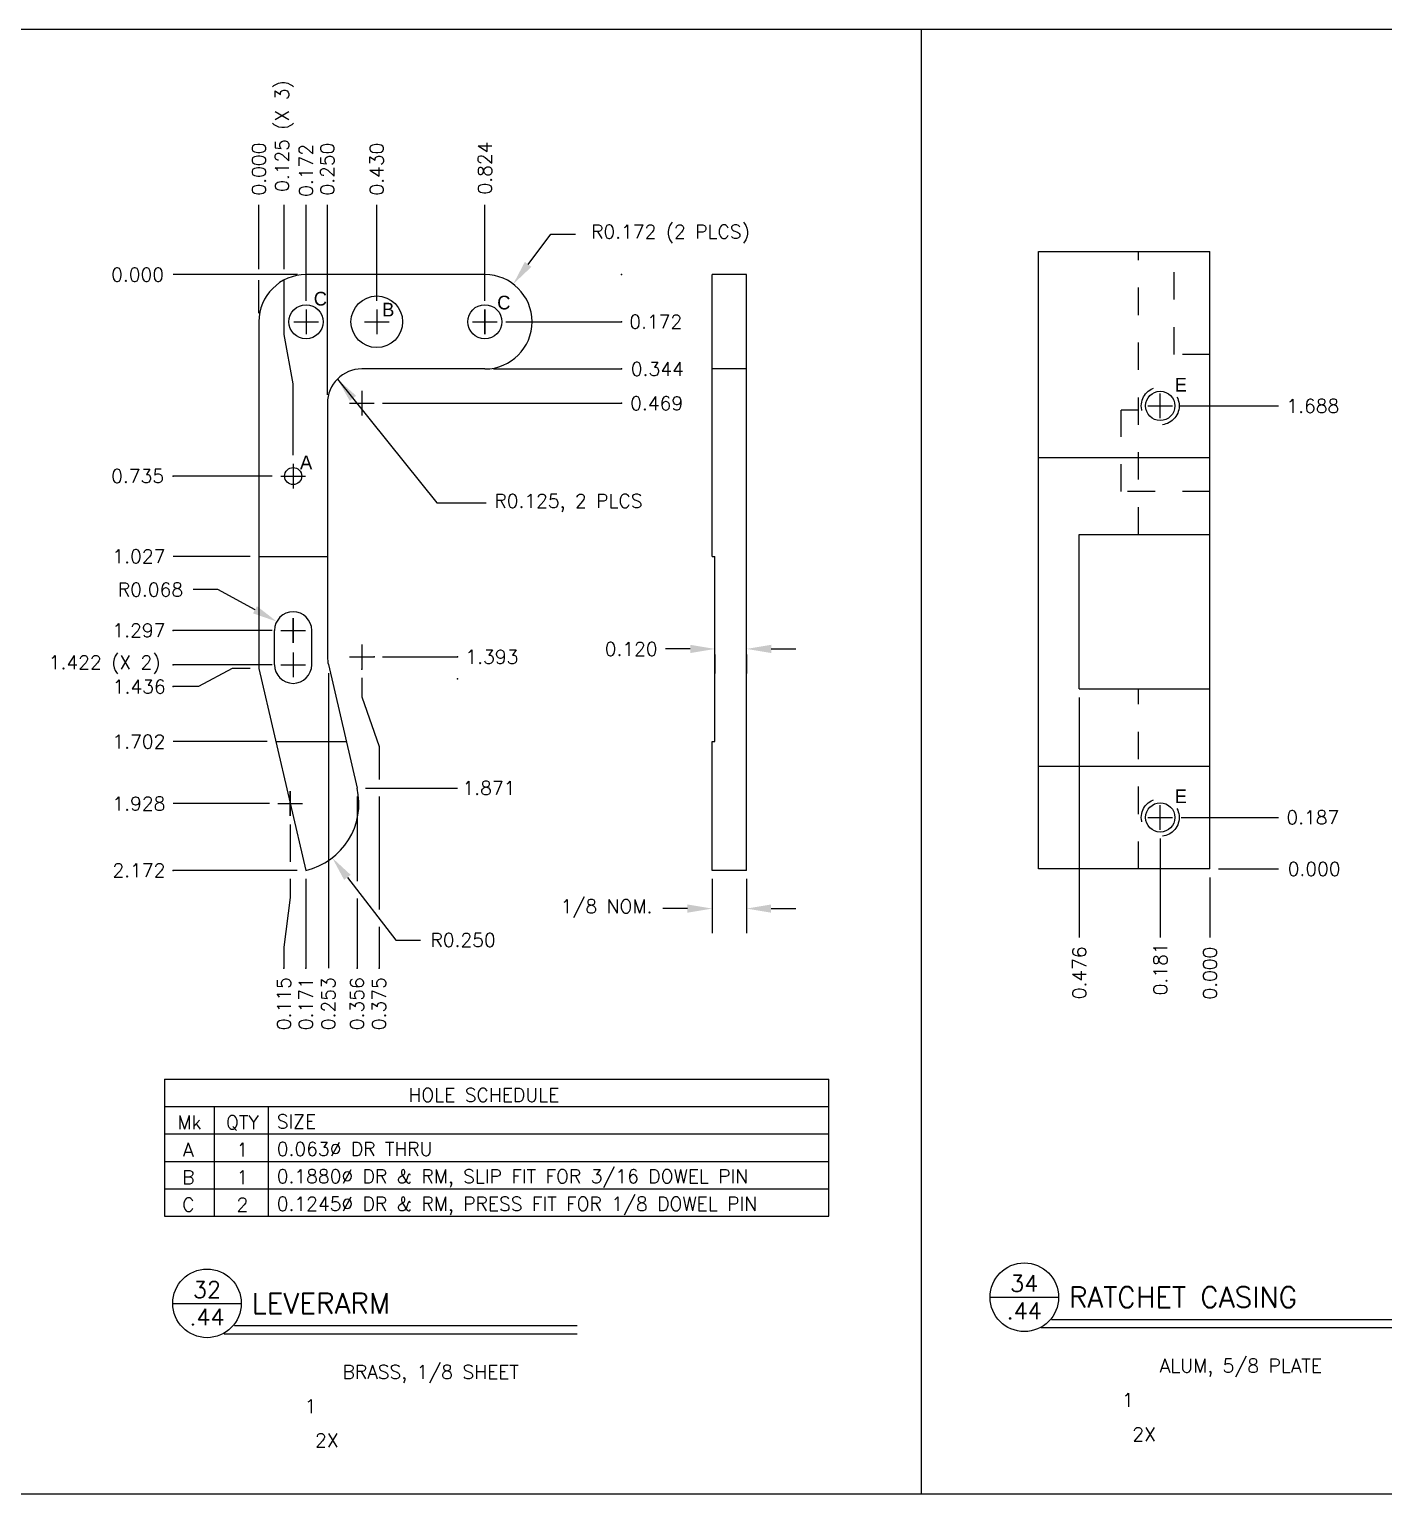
# Model space of a CAD drawing. Extents: x 0 to 22, y 0 to 17.6.
# Drawn here: x 3.46 to 8.39, y 5.16 to 10.5 of the extents above; entities that cross this region are included whole.
import ezdxf
from ezdxf.enums import TextEntityAlignment as Align

# ---------------------------------------------------------------- set-up
doc = ezdxf.new("R2010")
doc.units = 0
doc.header["$LTSCALE"] = 0.5
doc.header["$MEASUREMENT"] = 0
doc.linetypes.add('HIDDEN2', pattern=[0.1875, 0.125, -0.0625])
doc.layers.get('0').update_dxf_attribs({"linetype": 'CONTINUOUS'})
doc.layers.get('DEFPOINTS').update_dxf_attribs({"linetype": 'CONTINUOUS'})
for name, color, linetype in [('BORDER', 5, 'CONTINUOUS'), ('CASING', 193, 'CONTINUOUS'), ('DIM', 1, 'CONTINUOUS'), ('HATCH', 2, 'CONTINUOUS'), ('LEVERARM', 243, 'CONTINUOUS'), ('NFHIDDEN', 6, 'HIDDEN2'), ('OBJECT', 3, 'CONTINUOUS')]:
    doc.layers.add(name, color=color, linetype=linetype)
doc.styles.add('ROMANS', font='romans')
doc.styles.add('SIMPLEX', font='SIMPLEX')
doc.dimstyles.new('ESGMECH', dxfattribs={"dimtxt": 0.1, "dimasz": 0.18, "dimexe": 0.18, "dimexo": 0.0625, "dimgap": 0.06, "dimtad": 0, "dimtih": 1, "dimtoh": 1, "dimdec": 3, "dimzin": 0, "dimdsep": 46, "dimtxsty": 'SIMPLEX', "dimcen": 0.09, "dimclrd": 1, "dimclre": 1, "dimclrt": 1, "dimadec": 0, "dimazin": 0, "dimtfac": 1, "dimtdec": 4, "dimtofl": 0, "dimtmove": 0, "dimatfit": 3, "dimfxl": 1, "dimtolj": 1, "dimtzin": 0, "dimarcsym": 0})
doc.dimstyles.new('ESGMECH$4', dxfattribs={"dimtxt": 0.1, "dimasz": 0.18, "dimexe": 0.18, "dimexo": 0.0625, "dimgap": 0.06, "dimtad": 0, "dimtih": 1, "dimtoh": 1, "dimdec": 3, "dimzin": 0, "dimdsep": 46, "dimtxsty": 'SIMPLEX', "dimcen": 0.09, "dimclrd": 1, "dimclre": 1, "dimclrt": 1, "dimadec": 0, "dimazin": 0, "dimtfac": 1, "dimtdec": 4, "dimtofl": 0, "dimtmove": 0, "dimatfit": 0, "dimfxl": 1, "dimtolj": 1, "dimtzin": 0, "dimarcsym": 0})

# ---------------------------------------------------------------- blocks, each defined once
blk = doc.blocks.new('P-TITLE')
at = {"layer": 'OBJECT'}
for p, q in [((-1.562, -0.638), (-1.062, -0.638)), ((-1.113, -0.8), (1.387, -0.8)), ((1.387, -0.862), (-1.188, -0.862))]:
    blk.add_line(p, q, dxfattribs=at)
blk.add_circle((-1.312, -0.638), 0.25, dxfattribs=at)
at = {"layer": 'OBJECT', "style": 'ROMANS'}
for tag, p in [('NO.', (-1.312, -0.538)), ('PAGE', (-1.312, -0.738))]:
    blk.add_attdef(tag, text='', height=0.12, dxfattribs=at).set_placement(p, align=Align.MIDDLE)
for tag, p, height in [('DESCRIPTION', (-0.988, -0.712), 0.15), ('MATERIAL', (-0.325, -1.188), 0.1), ('#_REQUIRED', (-0.6, -1.438), 0.1), ('SCALE', (-0.525, -1.688), 0.1)]:
    blk.add_attdef(tag, p, '', height=height, dxfattribs=at)
at = {"layer": 'OBJECT', "style": 'ROMANS', "flags": 2}
for tag, p in [('MATERIAL:', (-1.163, -1.188)), ('REQD:', (-1.163, -1.438)), ('SCALE:', (-1.163, -1.688))]:
    blk.add_attdef(tag, p, '', height=0.1, dxfattribs=at)
blk = doc.blocks.new('*D59')
at = {"color": 1, "linetype": 'ByBlock', "transparency": 16777216}
blk.add_line((18.0739, 4.8796), (18.0739, 4.6609), dxfattribs=at)
at = {"layer": 'DEFPOINTS', "color": 0, "linetype": 'ByBlock', "transparency": 16777216}
for p in [(18.0739, 4.9109), (18.0739, 4.9109), (18.0739, 4.6609)]:
    blk.add_point(p, dxfattribs=at)
at = {"color": 1, "linetype": 'ByBlock', "transparency": 16777216, "insert": (18.0739, 4.5309), "char_height": 0.05, "attachment_point": 5, "rotation": 90, "style": 'SIMPLEX'}
blk.add_mtext('\\A1;0.000', dxfattribs=at)
blk = doc.blocks.new('*D60')
at = {"color": 1, "linetype": 'ByBlock', "transparency": 16777216}
blk.add_line((18.1052, 4.9109), (18.3239, 4.9109), dxfattribs=at)
at = {"layer": 'DEFPOINTS', "color": 0, "linetype": 'ByBlock', "transparency": 16777216}
for p in [(18.0739, 4.9109), (18.0739, 4.9109), (18.3239, 4.9109)]:
    blk.add_point(p, dxfattribs=at)
at = {"color": 1, "linetype": 'ByBlock', "transparency": 16777216, "insert": (18.4539, 4.9109), "char_height": 0.05, "attachment_point": 5, "style": 'SIMPLEX'}
blk.add_mtext('\\A1;0.000', dxfattribs=at)
blk = doc.blocks.new('*D61')
at = {"color": 1, "linetype": 'ByBlock', "transparency": 16777216}
blk.add_line((7.6543, 7.6272), (8.009, 7.6272), dxfattribs=at)
at = {"layer": 'DEFPOINTS', "color": 0, "linetype": 'ByBlock', "transparency": 16777216}
for p in [(7.623, 7.6272), (8.009, 7.6272), (7.759, 7.4397)]:
    blk.add_point(p, dxfattribs=at)
at = {"color": 1, "linetype": 'ByBlock', "transparency": 16777216, "insert": (8.1342, 7.6272), "char_height": 0.05, "attachment_point": 5, "style": 'SIMPLEX'}
blk.add_mtext('\\A1;0.187', dxfattribs=at)
blk = doc.blocks.new('*D62')
at = {"color": 1, "linetype": 'ByBlock', "transparency": 16777216}
blk.add_line((17.5977, 5.5359), (17.5977, 4.6609), dxfattribs=at)
at = {"layer": 'DEFPOINTS', "color": 0, "linetype": 'ByBlock', "transparency": 16777216}
for p in [(17.5977, 5.5671), (18.0739, 4.9109), (17.5977, 4.6609)]:
    blk.add_point(p, dxfattribs=at)
at = {"color": 1, "linetype": 'ByBlock', "transparency": 16777216, "insert": (17.5977, 4.532), "char_height": 0.05, "attachment_point": 5, "rotation": 90, "style": 'SIMPLEX'}
blk.add_mtext('\\A1;0.476', dxfattribs=at)
blk = doc.blocks.new('*D63')
at = {"color": 1, "linetype": 'ByBlock', "transparency": 16777216}
blk.add_line((17.9652, 6.5984), (18.3239, 6.5984), dxfattribs=at)
at = {"layer": 'DEFPOINTS', "color": 0, "linetype": 'ByBlock', "transparency": 16777216}
for p in [(17.9339, 6.5984), (18.3239, 6.5984), (18.0739, 4.9109)]:
    blk.add_point(p, dxfattribs=at)
at = {"color": 1, "linetype": 'ByBlock', "transparency": 16777216, "insert": (18.4492, 6.5984), "char_height": 0.05, "attachment_point": 5, "style": 'SIMPLEX'}
blk.add_mtext('\\A1;1.688', dxfattribs=at)
blk = doc.blocks.new('*D118')
at = {"color": 1, "linetype": 'ByBlock', "transparency": 16777216}
blk.add_line((7.578, 7.5509), (7.578, 7.1897), dxfattribs=at)
at = {"layer": 'DEFPOINTS', "color": 0, "linetype": 'ByBlock', "transparency": 16777216}
for p in [(7.578, 7.5822), (7.759, 7.4397), (7.578, 7.1897)]:
    blk.add_point(p, dxfattribs=at)
at = {"color": 1, "linetype": 'ByBlock', "transparency": 16777216, "insert": (7.578, 7.0751), "char_height": 0.05, "attachment_point": 5, "rotation": 90, "style": 'SIMPLEX'}
blk.add_mtext('\\A1;0.181', dxfattribs=at)
blk = doc.blocks.new('*D123')
at = {"color": 1, "linetype": 'ByBlock', "transparency": 16777216}
blk.add_line((20.4096, 7.4453), (20.067, 7.4453), dxfattribs=at)
at = {"layer": 'DEFPOINTS', "color": 0, "linetype": 'ByBlock', "transparency": 16777216}
for p in [(20.3789, 9.1473), (20.067, 7.4453), (20.4408, 7.4453)]:
    blk.add_point(p, dxfattribs=at)
at = {"color": 1, "linetype": 'ByBlock', "transparency": 16777216, "insert": (19.9418, 7.4453), "char_height": 0.05, "attachment_point": 5, "style": 'SIMPLEX'}
blk.add_mtext('\\A1;1.702', dxfattribs=at)
blk = doc.blocks.new('*D121')
at = {"color": 1, "linetype": 'ByBlock', "transparency": 16777216}
for p, q in [((20.229, 7.9992), (20.139, 7.9992)), ((20.365, 7.9255), (20.229, 7.9992)), ((20.4589, 7.8503), (20.5489, 7.8503)), ((20.5039, 7.8053), (20.5039, 7.8953))]:
    blk.add_line(p, q, dxfattribs=at)
blk.add_solid([(20.3722, 7.9387), (20.3579, 7.9124), (20.4442, 7.8827)], dxfattribs=at)
at = {"layer": 'DEFPOINTS', "color": 0, "linetype": 'ByBlock', "transparency": 16777216}
for p in [(20.4442, 7.8827), (20.5039, 7.8503)]:
    blk.add_point(p, dxfattribs=at)
at = {"color": 1, "linetype": 'ByBlock', "transparency": 16777216, "insert": (19.984, 7.9992), "char_height": 0.05, "attachment_point": 5, "style": 'SIMPLEX'}
blk.add_mtext('\\A1;R0.068', dxfattribs=at)
blk = doc.blocks.new('*D124')
at = {"color": 1, "linetype": 'ByBlock', "transparency": 16777216}
blk.add_line((20.3477, 8.1203), (20.067, 8.1203), dxfattribs=at)
at = {"layer": 'DEFPOINTS', "color": 0, "linetype": 'ByBlock', "transparency": 16777216}
for p in [(20.3789, 9.1473), (20.067, 8.1203), (20.3789, 8.1203)]:
    blk.add_point(p, dxfattribs=at)
at = {"color": 1, "linetype": 'ByBlock', "transparency": 16777216, "insert": (19.9418, 8.1203), "char_height": 0.05, "attachment_point": 5, "style": 'SIMPLEX'}
blk.add_mtext('\\A1;1.027', dxfattribs=at)
blk = doc.blocks.new('*D122')
at = {"color": 1, "linetype": 'ByBlock', "transparency": 16777216}
for p, q in [((22.0314, 6.9445), (22.0314, 6.7465)), ((22.1564, 6.9445), (22.1564, 6.7465)), ((21.9414, 6.8365), (21.8514, 6.8365)), ((22.2464, 6.8365), (22.3364, 6.8365))]:
    blk.add_line(p, q, dxfattribs=at)
for points in [[(21.9414, 6.8515), (21.9414, 6.8215), (22.0314, 6.8365)], [(22.2464, 6.8515), (22.2464, 6.8215), (22.1564, 6.8365)]]:
    blk.add_solid(points, dxfattribs=at)
at = {"layer": 'DEFPOINTS', "color": 0, "linetype": 'ByBlock', "transparency": 16777216}
for p in [(22.0314, 6.9757), (22.1564, 6.9757), (22.0314, 6.8365)]:
    blk.add_point(p, dxfattribs=at)
at = {"color": 1, "linetype": 'ByBlock', "transparency": 16777216, "insert": (21.6464, 6.8365), "char_height": 0.05, "attachment_point": 5, "style": 'SIMPLEX'}
blk.add_mtext('\\A1;{1/8 NOM.}', dxfattribs=at)
blk = doc.blocks.new('*D120')
at = {"color": 1, "linetype": 'ByBlock', "transparency": 16777216}
for p, q in [((20.4935, 7.1742), (20.4935, 7.2642)), ((20.4485, 7.2192), (20.5385, 7.2192)), ((20.7016, 6.9504), (20.8785, 6.7219)), ((20.8785, 6.7219), (20.9685, 6.7219))]:
    blk.add_line(p, q, dxfattribs=at)
blk.add_solid([(20.7135, 6.9596), (20.6898, 6.9412), (20.6465, 7.0215)], dxfattribs=at)
at = {"layer": 'DEFPOINTS', "color": 0, "linetype": 'ByBlock', "transparency": 16777216}
for p in [(20.4935, 7.2192), (20.6465, 7.0215)]:
    blk.add_point(p, dxfattribs=at)
at = {"color": 1, "linetype": 'ByBlock', "transparency": 16777216, "insert": (21.1235, 6.7219), "char_height": 0.05, "attachment_point": 5, "style": 'SIMPLEX'}
blk.add_mtext('\\A1;R0.250', dxfattribs=at)
blk = doc.blocks.new('*D126')
at = {"color": 1, "linetype": 'ByBlock', "transparency": 16777216}
blk.add_line((4.3521, 9.8485), (3.8994, 9.8485), dxfattribs=at)
at = {"layer": 'DEFPOINTS', "color": 0, "linetype": 'ByBlock', "transparency": 16777216}
for p in [(3.8994, 9.8485), (4.2114, 9.8485), (4.3834, 9.8485)]:
    blk.add_point(p, dxfattribs=at)
at = {"color": 1, "linetype": 'ByBlock', "transparency": 16777216, "insert": (3.7694, 9.8485), "char_height": 0.05, "attachment_point": 5, "style": 'SIMPLEX'}
blk.add_mtext('\\A1;0.000', dxfattribs=at)
blk = doc.blocks.new('*D127')
at = {"color": 1, "linetype": 'ByBlock', "transparency": 16777216}
for p, q in [((5.1929, 9.8857), (5.2762, 9.9964)), ((5.2762, 9.9964), (5.3662, 9.9964)), ((5.0352, 9.6315), (5.0352, 9.7215)), ((4.9902, 9.6765), (5.0802, 9.6765))]:
    blk.add_line(p, q, dxfattribs=at)
blk.add_solid([(5.1809, 9.8947), (5.2048, 9.8767), (5.1387, 9.8138)], dxfattribs=at)
at = {"layer": 'DEFPOINTS', "color": 0, "linetype": 'ByBlock', "transparency": 16777216}
for p in [(5.1387, 9.8138), (5.0352, 9.6765)]:
    blk.add_point(p, dxfattribs=at)
at = {"color": 1, "linetype": 'ByBlock', "transparency": 16777216, "insert": (5.7117, 9.9964), "char_height": 0.05, "attachment_point": 5, "style": 'SIMPLEX'}
blk.add_mtext('\\A1;{R0.172 (2 PLCS)}', dxfattribs=at)
blk = doc.blocks.new('*D128')
at = {"color": 1, "linetype": 'ByBlock', "transparency": 16777216}
blk.add_line((4.2601, 8.5515), (3.8994, 8.5515), dxfattribs=at)
at = {"layer": 'DEFPOINTS', "color": 0, "linetype": 'ByBlock', "transparency": 16777216}
for p in [(4.2114, 9.8485), (3.8994, 8.5515), (4.2914, 8.5515)]:
    blk.add_point(p, dxfattribs=at)
at = {"color": 1, "linetype": 'ByBlock', "transparency": 16777216, "insert": (3.7742, 8.5515), "char_height": 0.05, "attachment_point": 5, "style": 'SIMPLEX'}
blk.add_mtext('\\A1;1.297', dxfattribs=at)
blk = doc.blocks.new('*D129')
at = {"color": 1, "linetype": 'ByBlock', "transparency": 16777216}
blk.add_line((4.2601, 8.4265), (3.8994, 8.4265), dxfattribs=at)
at = {"layer": 'DEFPOINTS', "color": 0, "linetype": 'ByBlock', "transparency": 16777216}
for p in [(4.2114, 9.8485), (3.8994, 8.4265), (4.2914, 8.4265)]:
    blk.add_point(p, dxfattribs=at)
at = {"color": 1, "linetype": 'ByBlock', "transparency": 16777216, "insert": (3.6492, 8.4265), "char_height": 0.05, "attachment_point": 5, "style": 'SIMPLEX'}
blk.add_mtext('\\A1;{1.422 (X 2)}', dxfattribs=at)
blk = doc.blocks.new('*D147')
at = {"color": 1, "linetype": 'ByBlock', "transparency": 16777216}
for p, q in [((5.8648, 8.2414), (5.7748, 8.2414)), ((5.9548, 8.2208), (5.9548, 8.1514)), ((6.0698, 8.2208), (6.0698, 8.1514)), ((6.1598, 8.2414), (6.2498, 8.2414))]:
    blk.add_line(p, q, dxfattribs=at)
for points in [[(5.8648, 8.2564), (5.8648, 8.2264), (5.9548, 8.2414)], [(6.1598, 8.2564), (6.1598, 8.2264), (6.0698, 8.2414)]]:
    blk.add_solid(points, dxfattribs=at)
at = {"layer": 'DEFPOINTS', "color": 0, "linetype": 'ByBlock', "transparency": 16777216}
for p in [(5.9548, 8.252), (5.9548, 8.2414), (6.0698, 8.252)]:
    blk.add_point(p, dxfattribs=at)
at = {"color": 1, "linetype": 'ByBlock', "transparency": 16777216, "insert": (5.6495, 8.2414), "char_height": 0.05, "attachment_point": 5, "style": 'SIMPLEX'}
blk.add_mtext('\\A1;{0.120}', dxfattribs=at)
blk = doc.blocks.new('*D148')
at = {"color": 1, "linetype": 'ByBlock', "transparency": 16777216}
blk.add_line((4.5456, 8.153), (4.5456, 7.0784), dxfattribs=at)
at = {"layer": 'DEFPOINTS', "color": 0, "linetype": 'ByBlock', "transparency": 16777216}
for p in [(4.2923, 9.6059), (4.5456, 8.1842), (4.5456, 7.0784)]:
    blk.add_point(p, dxfattribs=at)
at = {"color": 1, "linetype": 'ByBlock', "transparency": 16777216, "insert": (4.5456, 6.9484), "char_height": 0.05, "attachment_point": 5, "rotation": 90, "style": 'SIMPLEX'}
blk.add_mtext('\\A1;0.253', dxfattribs=at)
blk = doc.blocks.new('*D149')
at = {"color": 1, "linetype": 'ByBlock', "transparency": 16777216}
blk.add_line((4.3306, 7.6777), (3.9804, 7.6777), dxfattribs=at)
at = {"layer": 'DEFPOINTS', "color": 0, "linetype": 'ByBlock', "transparency": 16777216}
for p in [(4.2923, 9.6059), (3.9804, 7.6777), (4.3618, 7.6777)]:
    blk.add_point(p, dxfattribs=at)
at = {"color": 1, "linetype": 'ByBlock', "transparency": 16777216, "insert": (3.8551, 7.6777), "char_height": 0.05, "attachment_point": 5, "style": 'SIMPLEX'}
blk.add_mtext('\\A1;1.928', dxfattribs=at)

msp = doc.modelspace()

# ---------------------------------------------------------------- linework, layer by layer
at = {"color": 1, "linetype": 'ByBlock'}
for p, q in [((4.2923, 9.6259), (4.2923, 9.8606)), ((4.2923, 9.4651), (4.2923, 9.5859))]:
    msp.add_line(p, q, dxfattribs=at)
at = {"layer": 'BORDER'}
for p, q in [((0, 10.5), (16.5, 10.5)), ((6.7068, 10.5), (6.7068, 5.1622)), ((3.351, 5.1622), (13.1433, 5.1622))]:
    msp.add_line(p, q, dxfattribs=at)
at = {"layer": 'CASING', "color": 3}
for p, q in [((7.134, 7.4397), (7.134, 9.6897)), ((7.134, 9.6897), (7.759, 9.6897)), ((7.759, 7.4397), (7.759, 9.6897)), ((7.2828, 8.0959), (7.2828, 8.6584)), ((7.759, 7.4397), (7.134, 7.4397))]:
    msp.add_line(p, q, dxfattribs=at)
for centre, radius in [((7.578, 9.1272), 0.0533), ((7.578, 7.6272), 0.0532)]:
    msp.add_circle(centre, radius, dxfattribs=at)
at = {"layer": 'DEFPOINTS', "color": 0, "linetype": 'ByBlock'}
for p in [(4.2923, 9.8606), (4.0204, 9.6459), (4.2923, 9.6371), (4.2923, 9.6371), (4.3323, 9.6259), (4.5043, 9.6459), (3.9804, 9.5659), (4.2923, 9.6059), (4.2923, 9.6059), (4.2923, 9.6059), (4.2923, 9.6059), (4.2923, 9.6059), (4.2923, 9.6059), (4.2923, 9.6059), (4.2923, 9.6059), (4.2923, 9.6059), (4.2923, 9.6059), (4.2923, 9.6059), (4.2923, 9.6059), (4.2923, 9.6059), (4.2923, 9.6059), (4.2923, 9.6059), (4.2923, 9.6059), (4.2923, 9.6059), (4.2923, 9.6059), (4.2923, 9.6059), (4.2923, 9.6059), (4.2923, 9.6059), (4.2923, 9.6059), (4.2923, 9.6059), (4.2923, 9.5946), (4.2923, 9.5946), (4.2923, 9.5859), (4.4643, 9.5659), (5.1161, 9.6059), (4.4643, 9.4789), (4.7221, 9.4789), (5.1161, 9.4789), (4.2923, 9.4339), (4.2923, 9.4339), (5.1611, 9.4339), (5.1161, 9.2619), (4.5423, 9.1369), (4.7123, 9.1369), (4.4173, 8.9164), (4.3723, 8.8714), (4.3493, 8.3089), (4.2923, 8.1695), (4.3493, 8.1839), (4.6503, 7.7657), (4.6503, 7.7344), (4.6503, 7.7344), (4.6503, 7.7032), (5.0166, 7.7344), (4.4068, 7.6327), (4.4635, 7.4655), (4.4635, 7.4342), (4.4635, 7.4342), (4.4635, 7.403)]:
    msp.add_point(p, dxfattribs=at)
at = {"layer": 'DEFPOINTS', "color": 3, "linetype": 'ByBlock'}
msp.add_point((4.5456, 8.1842), dxfattribs=at)
at = {"layer": 'DIM', "linetype": 'ByBlock'}
for p, q in [((4.3843, 9.6259), (4.3843, 9.8606)), ((4.4643, 9.5101), (4.4643, 9.8606)), ((4.5423, 9.1681), (4.5423, 9.8606)), ((4.7221, 9.5101), (4.7221, 9.8606)), ((5.1161, 9.5101), (5.1161, 9.8606)), ((4.3843, 9.3881), (4.3843, 9.5859)), ((5.1924, 9.4339), (5.6136, 9.4339)), ((4.4173, 9.2081), (4.3843, 9.3881)), ((5.1474, 9.2619), (5.6136, 9.2619)), ((4.4173, 8.9476), (4.4173, 9.2081)), ((4.7435, 9.1369), (5.6136, 9.1369)), ((4.341, 8.8714), (3.9804, 8.8714)), ((4.1948, 8.1695), (4.0728, 8.1039)), ((4.261, 8.1695), (4.1948, 8.1695)), ((4.7435, 8.2126), (5.0166, 8.2126)), ((4.6673, 8.1363), (4.6673, 8.0664)), ((4.0728, 8.1039), (3.9804, 8.1039)), ((4.6673, 8.0664), (4.7303, 7.8864)), ((4.7303, 7.8864), (4.7303, 7.7657)), ((4.6503, 7.7032), (4.6503, 7.3945)), ((4.6816, 7.7344), (5.0166, 7.7344)), ((4.7303, 7.7032), (4.7303, 7.2912)), ((4.4068, 7.6015), (4.4068, 7.4655)), ((4.4323, 7.4342), (3.9804, 7.4342)), ((4.4068, 7.403), (4.4068, 7.3348)), ((4.4635, 7.403), (4.4635, 7.0784)), ((4.4068, 7.3348), (4.3835, 7.1548)), ((4.6503, 7.332), (4.6503, 7.0784)), ((4.7303, 7.2287), (4.7303, 7.0784)), ((4.3835, 7.1548), (4.3835, 7.0784))]:
    msp.add_line(p, q, dxfattribs=at)
at = {"layer": 'DIM', "color": 1, "linetype": 'Continuous'}
for p, q in [((4.4643, 9.4789), (4.4643, 9.3889)), ((4.7221, 9.4789), (4.7221, 9.3889)), ((5.1161, 9.4789), (5.1161, 9.3889)), ((4.4193, 9.4339), (4.5093, 9.4339)), ((4.6771, 9.4339), (4.7671, 9.4339)), ((5.0711, 9.4339), (5.1611, 9.4339)), ((4.6673, 9.1819), (4.6673, 9.0919)), ((4.6223, 9.1369), (4.7123, 9.1369)), ((7.578, 9.0822), (7.578, 9.1722)), ((7.533, 9.1272), (7.623, 9.1272)), ((4.4173, 8.9164), (4.4173, 8.8264)), ((4.3723, 8.8714), (4.4623, 8.8714)), ((4.4173, 8.3539), (4.4173, 8.2639)), ((4.3723, 8.3089), (4.4623, 8.3089)), ((4.4173, 8.2289), (4.4173, 8.1389)), ((4.6673, 8.2576), (4.6673, 8.1676)), ((4.3723, 8.1839), (4.4623, 8.1839)), ((4.6223, 8.2126), (4.7123, 8.2126)), ((4.4068, 7.7227), (4.4068, 7.6327)), ((4.3618, 7.6777), (4.4518, 7.6777)), ((7.578, 7.5822), (7.578, 7.6722)), ((7.533, 7.6272), (7.623, 7.6272))]:
    msp.add_line(p, q, dxfattribs=at)
at = {"layer": 'DIM', "linetype": 'ByBlock'}
for p in [(5.6136, 9.6059), (5.6136, 9.4339), (5.6136, 9.2619), (5.6136, 9.1369), (3.9804, 8.8714), (3.9804, 8.3089), (3.9804, 8.1839), (4.6673, 8.1676), (4.7123, 8.2126), (5.0166, 8.2126), (5.0166, 8.1326), (3.9804, 8.1039), (3.9804, 7.4342), (4.3835, 7.0784), (4.4635, 7.0784), (4.6503, 7.0784), (4.7303, 7.0784)]:
    msp.add_point(p, dxfattribs=at)
at = {"layer": 'LEVERARM', "color": 3}
for p, q in [((5.1161, 9.6059), (4.4643, 9.6059)), ((6.0698, 9.6059), (5.9448, 9.6059)), ((5.9448, 8.5789), (5.9448, 9.6059)), ((6.0698, 7.4342), (6.0698, 9.6059)), ((4.2923, 9.4339), (4.2923, 8.1695)), ((5.1161, 9.2619), (4.6673, 9.2619)), ((6.0698, 9.2619), (5.9448, 9.2619)), ((4.5423, 9.1369), (4.5423, 8.2126)), ((4.2923, 8.5789), (4.5423, 8.5789)), ((5.9448, 8.5789), (5.9548, 8.5789)), ((5.9548, 7.9039), (5.9548, 8.5789)), ((4.3493, 8.1839), (4.3493, 8.3089)), ((4.4852, 8.1839), (4.4852, 8.3089)), ((4.2923, 8.1695), (4.4635, 7.4342)), ((4.5456, 8.1842), (4.6503, 7.7344)), ((4.3542, 7.9039), (4.6108, 7.9039)), ((5.9448, 7.4342), (5.9448, 7.9039)), ((5.9448, 7.9039), (5.9548, 7.9039)), ((6.0698, 7.4342), (5.9448, 7.4342))]:
    msp.add_line(p, q, dxfattribs=at)
for centre, radius in [((4.7221, 9.4339), 0.094), ((4.4643, 9.4339), 0.0622), ((5.1161, 9.4339), 0.0622), ((4.4173, 8.8714), 0.0312)]:
    msp.add_circle(centre, radius, dxfattribs=at)
for centre, radius, start, end in [((4.4643, 9.4339), 0.172, 90, 180), ((5.1161, 9.4339), 0.172, 270, 90), ((4.6673, 9.1369), 0.125, 90, 180), ((4.4173, 8.3089), 0.0679, 0, 180), ((4.4173, 8.1839), 0.0679, 180, 0), ((4.6673, 8.2126), 0.125, 180, 193.1094), ((4.4068, 7.6777), 0.25, 283.1094, 13.1094)]:
    msp.add_arc(centre, radius, start, end, dxfattribs=at)
at = {"layer": 'NFHIDDEN'}
for p, q in [((7.499, 8.6584), (7.499, 9.6897)), ((7.629, 9.3147), (7.629, 9.6897)), ((7.759, 9.3147), (7.629, 9.3147)), ((7.4355, 8.8147), (7.4355, 9.1116)), ((7.499, 9.1116), (7.4355, 9.1116)), ((7.759, 8.8147), (7.4355, 8.8147)), ((7.499, 7.4397), (7.499, 8.0959))]:
    msp.add_line(p, q, dxfattribs=at)
for centre in [(7.578, 9.1272), (7.578, 7.6272)]:
    msp.add_circle(centre, 0.069, dxfattribs=at)
at = {"layer": 'OBJECT'}
for p, q in [((7.134, 8.9397), (7.759, 8.9397)), ((7.2828, 8.6584), (7.759, 8.6584)), ((7.2828, 8.0959), (7.759, 8.0959)), ((7.134, 7.8147), (7.759, 7.8147)), ((3.9484, 6.6735), (6.3699, 6.6735)), ((3.9484, 6.6735), (3.9484, 6.4735)), ((6.3699, 6.4735), (6.3699, 6.6735)), ((3.9484, 6.5735), (6.3699, 6.5735)), ((4.1304, 6.4735), (4.1304, 6.5735)), ((4.3276, 6.4735), (4.3276, 6.5735)), ((3.9484, 6.4735), (6.3699, 6.4735)), ((3.9484, 6.4735), (3.9484, 6.3735)), ((4.1304, 6.3735), (4.1304, 6.4735)), ((4.3276, 6.3735), (4.3276, 6.4735)), ((6.3699, 6.3735), (6.3699, 6.4735)), ((3.9484, 6.3735), (6.3699, 6.3735)), ((3.9484, 6.3735), (3.9484, 6.2735)), ((4.1304, 6.2735), (4.1304, 6.3735)), ((4.3276, 6.2735), (4.3276, 6.3735)), ((6.3699, 6.2735), (6.3699, 6.3735)), ((3.9484, 6.2735), (6.3699, 6.2735)), ((3.9484, 6.2735), (3.9484, 6.1735)), ((4.1304, 6.1735), (4.1304, 6.2735)), ((4.3276, 6.1735), (4.3276, 6.2735)), ((6.3699, 6.1735), (6.3699, 6.2735)), ((3.9484, 6.1735), (6.3699, 6.1735))]:
    msp.add_line(p, q, dxfattribs=at)

# ---------------------------------------------------------------- block references
at = {"layer": 'DIM'}
ref = msp.add_blockref('P-TITLE', (4.7594, 6.175), dxfattribs=dict(at, xscale=0.5, yscale=0.5, zscale=0.5))
ref.add_attrib('SCALE', '2X', (4.4969, 5.3313), dxfattribs={"layer": 'OBJECT', "height": 0.05, "style": 'ROMANS'})
ref.add_attrib('#_REQUIRED', '1', (4.4594, 5.4561), dxfattribs={"layer": 'OBJECT', "height": 0.05, "style": 'ROMANS'})
ref.add_attrib('MATERIAL', 'BRASS, 1/8 SHEET', (4.5969, 5.5813), dxfattribs={"layer": 'OBJECT', "height": 0.05, "style": 'ROMANS'})
ref.add_attrib('NO.', '32', dxfattribs={"layer": 'OBJECT', "height": 0.06, "style": 'ROMANS'}).set_placement((4.1032, 5.9063), align=Align.MIDDLE)
ref.add_attrib('DESCRIPTION', 'LEVERARM', (4.2657, 5.8188), dxfattribs={"layer": 'OBJECT', "height": 0.075, "style": 'ROMANS'})
ref.add_attrib('PAGE', '.44', dxfattribs={"layer": 'OBJECT', "height": 0.06, "style": 'ROMANS'}).set_placement((4.1032, 5.8063), align=Align.MIDDLE)
ref = msp.add_blockref('P-TITLE', (7.7385, 6.1974), dxfattribs=dict(at, xscale=0.5, yscale=0.5, zscale=0.5))
ref.add_attrib('SCALE', '2X', (7.476, 5.3537), dxfattribs={"layer": 'OBJECT', "height": 0.05, "style": 'ROMANS'})
ref.add_attrib('#_REQUIRED', '1', (7.4385, 5.4784), dxfattribs={"layer": 'OBJECT', "height": 0.05, "style": 'ROMANS'})
ref.add_attrib('MATERIAL', 'ALUM, 5/8 PLATE', (7.576, 5.6037), dxfattribs={"layer": 'OBJECT', "height": 0.05, "style": 'ROMANS'})
ref.add_attrib('NO.', '34', dxfattribs={"layer": 'OBJECT', "height": 0.06, "style": 'ROMANS'}).set_placement((7.0822, 5.9287), align=Align.MIDDLE)
ref.add_attrib('DESCRIPTION', 'RATCHET CASING', (7.2447, 5.8412), dxfattribs={"layer": 'OBJECT', "height": 0.075, "style": 'ROMANS'})
ref.add_attrib('PAGE', '.44', dxfattribs={"layer": 'OBJECT', "height": 0.06, "style": 'ROMANS'}).set_placement((7.0822, 5.8287), align=Align.MIDDLE)

# ---------------------------------------------------------------- texts
at = {"color": 1, "linetype": 'ByBlock', "insert": (4.2923, 9.9906), "char_height": 0.05, "attachment_point": 5, "rotation": 90, "style": 'SIMPLEX'}
msp.add_mtext('\\A1;0.000', dxfattribs=at)
at = {"layer": 'DIM'}
for s, p in [('C', (4.4924, 9.493)), ('B', (4.7415, 9.4532)), ('C', (5.1611, 9.4789)), ('E', (7.6307, 9.1793)), ('A', (4.4423, 8.8964)), ('E', (7.6307, 7.6793))]:
    msp.add_text(s, height=0.05, dxfattribs=at).set_placement(p)
at = {"layer": 'DIM', "linetype": 'ByBlock', "char_height": 0.05, "attachment_point": 5, "rotation": 90, "style": 'SIMPLEX'}
for s, insert in [('{0.125 (X 3)}', (4.3854, 10.1107)), ('{0.172}', (4.4643, 9.9856)), ('{0.250}', (4.5423, 9.9903)), ('{0.430}', (4.7221, 9.9903)), ('{0.824}', (5.1161, 9.9943)), ('{0.115}', (4.3835, 6.9484)), ('{0.171}', (4.4635, 6.9484)), ('{0.356}', (4.6503, 6.9484)), ('{0.375}', (4.7303, 6.9484))]:
    msp.add_mtext(s, dxfattribs=dict(at, insert=insert))
at = {"layer": 'DIM', "linetype": 'ByBlock', "char_height": 0.05, "attachment_point": 5, "style": 'SIMPLEX'}
for s, insert in [('\\A1;0.172', (5.7389, 9.4339)), ('\\A1;0.344', (5.7448, 9.2619)), ('\\A1;0.469', (5.7424, 9.1369)), ('\\A1;0.735', (3.8504, 8.8714)), ('\\A1;1.393', (5.1418, 8.2126)), ('\\A1;1.436', (3.8563, 8.1039)), ('\\A1;1.871', (5.1311, 7.7344)), ('\\A1;2.172', (3.8551, 7.4342))]:
    msp.add_mtext(s, dxfattribs=dict(at, insert=insert))
at = {"layer": 'DIM', "color": 1, "insert": (5.1508, 8.7734), "char_height": 0.05, "attachment_point": 4, "style": 'SIMPLEX'}
msp.add_mtext('R0.125, 2 PLCS', dxfattribs=at)
at = {"layer": 'OBJECT', "style": 'SIMPLEX'}
for s, p in [('HOLE SCHEDULE', (5.1125, 6.5908)), ('Mk', (4.039, 6.491)), ('QTY', (4.2323, 6.4908)), ('A', (4.0351, 6.3908)), ('1', (4.2323, 6.3908)), ('B', (4.0351, 6.2908)), ('1', (4.2323, 6.2908)), ('C', (4.0351, 6.1908)), ('2', (4.2323, 6.1908))]:
    msp.add_text(s, height=0.05, dxfattribs=at).set_placement(p, align=Align.CENTER)
for s, p in [('SIZE', (4.3576, 6.494)), ('0.063%%C DR THRU', (4.3576, 6.394)), ('0.1880%%C DR & RM, SLIP FIT FOR 3/16 DOWEL PIN', (4.3576, 6.2942)), ('0.1245%%C DR & RM, PRESS FIT FOR 1/8 DOWEL PIN', (4.3576, 6.1939))]:
    msp.add_text(s, height=0.05, dxfattribs=at).set_placement(p)

# ---------------------------------------------------------------- dimensions: what is measured, and where the dimension line sits
at = {"layer": 'DIM'}
dim = msp.add_radius_dim(center=(5.1161, 9.4339), mpoint=(5.2196, 9.5712), text='{<> (2 PLCS)}', dimstyle='ESGMECH$4', override={"dimscale": 0.5}, dxfattribs=at)
dim.commit()
dim.dimension.update_dxf_attribs({"geometry": '*D127', "text_midpoint": (5.7926, 9.7538), "dimtype": 164, "insert": (0.0809, -0.2426)})
for feature_location, offset, dtype, origin, picture, middle, set_off in [((4.4642944652, 9.6058565814), (-0.4839423953, 0), 0, (4.2922944652, 9.6058565814), '*D126', (3.8503520699, 9.6058565814), (0.080924777, -0.2426042693)), ((4.3542, 7.9039), (-0.3738, 0), 0, (4.2923, 9.6059), '*D123', (3.8551, 7.9039), (-16.0867, 0.4585)), ((4.2923, 8.5789), (-0.3119, 0), 0, (4.2923, 9.6059), '*D124', (3.8551, 8.5789), (-16.0867, 0.4585)), ((4.3723, 8.3089), (-0.3919, 0), 0, (4.2923, 9.6059), '*D128', (3.8551, 8.3089), (0.0809, -0.2426)), ((7.6190075346, 9.1271719282), (0.39, 0), 0, (7.7590075346, 7.4396719282), '*D63', (8.1342456298, 9.1271719282), (-10.3149108211, 2.5288171609)), ((7.2828, 8.0959), (0, -0.9063), 1, (7.759, 7.4397), '*D62', (7.2828, 7.0609), (-10.3149, 2.5288)), ((7.7590075346, 7.4396719282), (0, -0.25), 1, (7.7590075346, 7.4396719282), '*D59', (7.7590075346, 7.0596719282), (-10.3149108211, 2.5288171609)), ((7.7590075346, 7.4396719282), (0.25, 0), 0, (7.7590075346, 7.4396719282), '*D60', (8.1390075346, 7.4396719282), (-10.3149108211, 2.5288171609))]:
    dim = msp.add_ordinate_dim(feature_location=feature_location, offset=offset, dtype=dtype, origin=origin, dimstyle='ESGMECH', override={"dimscale": 0.5}, dxfattribs=at)
    dim.commit()
    dim.dimension.update_dxf_attribs({"geometry": picture, "text_midpoint": middle, "insert": set_off})
dim = msp.add_ordinate_dim(feature_location=(4.3723, 8.1839), offset=(-0.3919, 0), dtype=0, origin=(4.2923, 9.6059), text='{<> (X 2)}', dimstyle='ESGMECH', override={"dimscale": 0.5}, dxfattribs=at)
dim.commit()
dim.dimension.update_dxf_attribs({"geometry": '*D129', "text_midpoint": (3.7301, 8.1839), "insert": (0.0809, -0.2426)})
for feature_location, offset, dtype, origin, picture, middle in [((4.3618, 7.6777), (-0.3815, 0), 0, (4.2923, 9.6059), '*D149', (3.8551, 7.6777)), ((4.5456, 8.1842), (0, -1.1059), 1, (4.2923, 9.6059), '*D148', (4.5456, 6.9484)), ((7.6230075346, 7.6271719282), (0.386, 0), 0, (7.7590075346, 7.4396719282), '*D61', (8.1342456298, 7.6271719282)), ((7.578, 7.5822), (0, -0.3925), 1, (7.759, 7.4397), '*D118', (7.578, 7.0751))]:
    dim = msp.add_ordinate_dim(feature_location=feature_location, offset=offset, dtype=dtype, origin=origin, dimstyle='ESGMECH', override={"dimscale": 0.5}, dxfattribs=at)
    dim.commit()
    dim.dimension.update_dxf_attribs({"geometry": picture, "text_midpoint": middle})
for center, mpoint, picture, middle in [((4.4173, 8.3089), (4.3575, 8.3412), '*D121', (3.8974, 8.4577)), ((4.4068, 7.6777), (4.5599, 7.4801), '*D120', (5.0369, 7.1804))]:
    dim = msp.add_radius_dim(center=center, mpoint=mpoint, dimstyle='ESGMECH$4', override={"dimscale": 0.5}, dxfattribs=at)
    dim.commit()
    dim.dimension.update_dxf_attribs({"geometry": picture, "text_midpoint": middle, "dimtype": 164, "insert": (-16.0867, 0.4585)})
dim = msp.add_linear_dim(base=(5.9448, 7.295), p1=(6.0698, 7.4342), p2=(5.9448, 7.4342), angle=180, text='{1/8 NOM.}', dimstyle='ESGMECH', override={"dimscale": 0.5}, dxfattribs=at)
dim.commit()
dim.dimension.update_dxf_attribs({"geometry": '*D122', "text_midpoint": (5.5598, 7.295), "insert": (-16.0867, 0.4585)})
at = {"layer": 'HATCH'}
dim = msp.add_linear_dim(base=(5.9548, 8.2414), p1=(6.0698, 8.252), p2=(5.9548, 8.252), text='{0.120}', dimstyle='ESGMECH', override={"dimscale": 0.5}, dxfattribs=at)
dim.commit()
dim.dimension.update_dxf_attribs({"geometry": '*D147', "text_midpoint": (5.6495, 8.2414)})

# ---------------------------------------------------------------- leaders
at = {"layer": 'DIM', "color": 1, "annotation_type": 0, "has_hookline": 1, "hookline_direction": 0}
msp.add_leader([(4.5789, 9.2252), (4.9408, 8.7734), (5.1208, 8.7734)], dimstyle='ESGMECH', override={"dimscale": 0.5}, dxfattribs=at)

doc.saveas('drawing.dxf')
